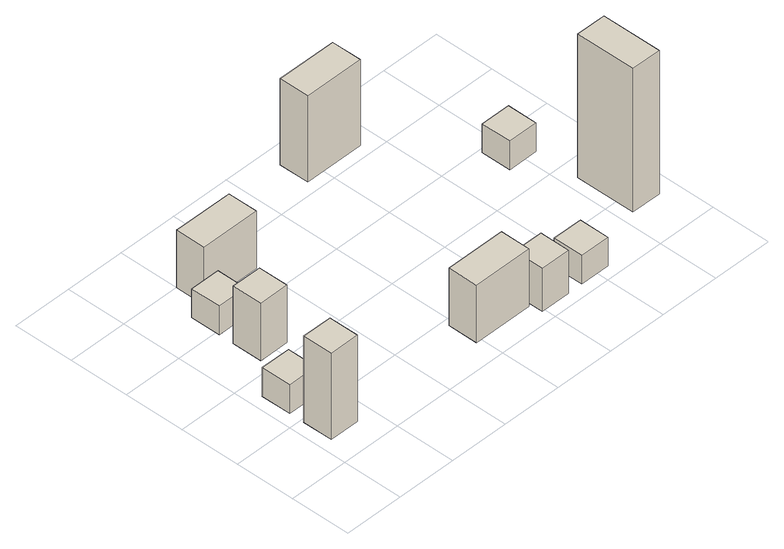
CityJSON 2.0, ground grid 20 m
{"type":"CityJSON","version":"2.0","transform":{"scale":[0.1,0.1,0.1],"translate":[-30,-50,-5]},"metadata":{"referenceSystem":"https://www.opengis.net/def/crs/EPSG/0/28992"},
"CityObjects":{
"building1":{"type":"Building","attributes":{"description":"This is a simple, primastic building meant to provide shadowing and occlusions","name":"Box building 23"},"geometry":[{"type":"Solid","lod":"1","boundaries":[[[[0,1,2,3]],[[2,4,5,3]],[[1,6,4,2]],[[0,7,6,1]],[[3,5,7,0]],[[4,6,7,5]]]]}]},
"building2":{"type":"Building","attributes":{"description":"This is a simple, primastic building meant to provide shadowing and occlusions","name":"Box building 22"},"geometry":[{"type":"Solid","lod":"1","boundaries":[[[[8,9,10,11]],[[10,12,13,11]],[[9,14,12,10]],[[8,15,14,9]],[[11,13,15,8]],[[12,14,15,13]]]]}]},
"building3":{"type":"Building","attributes":{"description":"This is a simple, primastic building meant to provide shadowing and occlusions","name":"Box building 21"},"geometry":[{"type":"Solid","lod":"1","boundaries":[[[[16,17,18,19]],[[18,20,21,19]],[[17,22,20,18]],[[16,23,22,17]],[[19,21,23,16]],[[20,22,23,21]]]]}]},
"building4":{"type":"Building","attributes":{"description":"This is a simple, primastic building meant to provide shadowing and occlusions","name":"Box building 20"},"geometry":[{"type":"Solid","lod":"1","boundaries":[[[[24,25,26,27]],[[26,28,29,27]],[[25,30,28,26]],[[24,31,30,25]],[[27,29,31,24]],[[28,30,31,29]]]]}]},
"building5":{"type":"Building","attributes":{"description":"This is a simple, primastic building meant to provide shadowing and occlusions","name":"Box building 27"},"geometry":[{"type":"Solid","lod":"1","boundaries":[[[[32,33,34,35]],[[34,36,37,35]],[[33,38,36,34]],[[32,39,38,33]],[[35,37,39,32]],[[36,38,39,37]]]]}]},
"building6":{"type":"Building","attributes":{"description":"This is a simple, primastic building meant to provide shadowing and occlusions","name":"Box building 29"},"geometry":[{"type":"Solid","lod":"1","boundaries":[[[[40,41,42,43]],[[42,44,45,43]],[[41,46,44,42]],[[40,47,46,41]],[[43,45,47,40]],[[44,46,47,45]]]]}]},
"building7":{"type":"Building","attributes":{"description":"This is a simple, primastic building meant to provide shadowing and occlusions","name":"Box building 25"},"geometry":[{"type":"Solid","lod":"1","boundaries":[[[[48,49,50,51]],[[50,52,53,51]],[[49,54,52,50]],[[48,55,54,49]],[[51,53,55,48]],[[52,54,55,53]]]]}]},
"building8":{"type":"Building","attributes":{"description":"This is a simple, primastic building meant to provide shadowing and occlusions","name":"Box building 24"},"geometry":[{"type":"Solid","lod":"1","boundaries":[[[[56,57,58,59]],[[58,60,61,59]],[[57,62,60,58]],[[56,63,62,57]],[[59,61,63,56]],[[60,62,63,61]]]]}]},
"building9":{"type":"Building","attributes":{"description":"This is a simple, primastic building meant to provide shadowing and occlusions","name":"Box building 28"},"geometry":[{"type":"Solid","lod":"1","boundaries":[[[[64,65,66,67]],[[66,68,69,67]],[[65,70,68,66]],[[64,71,70,65]],[[67,69,71,64]],[[68,70,71,69]]]]}]},
"building10":{"type":"Building","attributes":{"description":"This is a simple, primastic building meant to provide shadowing and occlusions","name":"Box building 26"},"geometry":[{"type":"Solid","lod":"1","boundaries":[[[[72,73,74,75]],[[74,76,77,75]],[[73,78,76,74]],[[72,79,78,73]],[[75,77,79,72]],[[76,78,79,77]]]]}]},
"building11":{"type":"Building","attributes":{"description":"This is a simple, primastic building meant to provide shadowing and occlusions","name":"Box building 30"},"geometry":[{"type":"Solid","lod":"1","boundaries":[[[[80,81,82,83]],[[82,84,85,83]],[[81,86,84,82]],[[80,87,86,81]],[[83,85,87,80]],[[84,86,87,85]]]]}]}
},
"vertices":[
[0,150,50],[100,150,50],[100,50,50],[0,50,50],[100,50,350],[0,50,350],[100,150,350],[0,150,350],
[0,300,50],[100,300,50],[100,200,50],[0,200,50],[100,200,150],[0,200,150],[100,300,150],[0,300,150],
[100,500,50],[200,500,50],[200,400,50],[100,400,50],[200,400,250],[100,400,250],[200,500,250],[100,500,250],
[100,650,50],[200,650,50],[200,550,50],[100,550,50],[200,550,150],[100,550,150],[200,650,150],[100,650,150],
[200,800,0],[400,800,0],[400,700,0],[200,700,0],[400,700,200],[200,700,200],[400,800,200],[200,800,200],
[500,100,100],[700,100,100],[700,0,100],[500,0,100],[700,0,300],[500,0,300],[700,100,300],[500,100,300],
[750,100,50],[850,100,50],[850,0,50],[750,0,50],[850,0,200],[750,0,200],[850,100,200],[750,100,200],
[900,100,50],[1000,100,50],[1000,0,50],[900,0,50],[1000,0,150],[900,0,150],[1000,100,150],[900,100,150],
[700,900,50],[900,900,50],[900,800,50],[700,800,50],[900,800,350],[700,800,350],[900,900,350],[700,900,350],
[1100,550,50],[1200,550,50],[1200,450,50],[1100,450,50],[1200,450,150],[1100,450,150],[1200,550,150],[1100,550,150],
[1200,300,50],[1300,300,50],[1300,100,50],[1200,100,50],[1300,100,550],[1200,100,550],[1300,300,550],[1200,300,550]
]}
